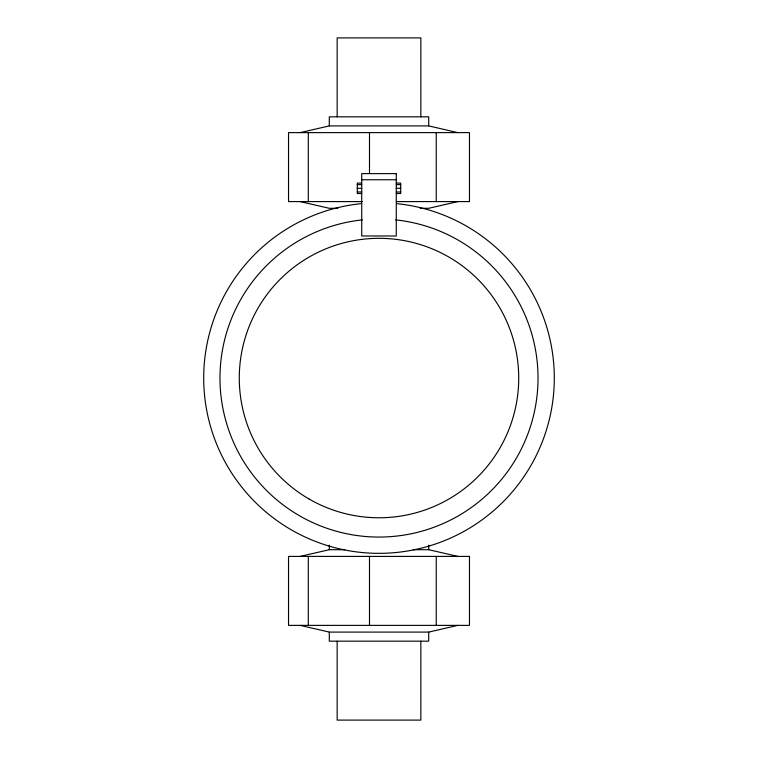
<?xml version="1.0" encoding="UTF-8"?>
<svg xmlns="http://www.w3.org/2000/svg" width="758" height="758" viewBox="0 0 758 758"><rect width="100%" height="100%" fill="white"/><g stroke="black" fill="none" stroke-linecap="round" stroke-linejoin="round"><path stroke-width="1.14" d="M300.168 132.622L329.294 125.904L428.706 125.904L457.832 132.622M457.832 201.59L428.706 208.298L420.159 208.298M300.168 556.41L329.294 549.702L344.824 549.702M300.168 625.378L329.294 632.096L428.706 632.096L457.832 625.378M361.727 179.76L396.273 179.76M361.727 183.104L357.302 183.104L357.302 193.517L361.727 193.517M396.273 183.104L400.698 183.104L400.698 193.517L396.273 193.517M357.302 184.63L361.727 184.63M396.273 184.63L400.698 184.63M357.302 188.306L361.727 188.306M396.273 188.306L400.698 188.306M357.302 191.992L361.727 191.992M396.273 191.992L400.698 191.992M362.428 201.59L288.533 201.59L288.533 132.622L469.467 132.622L469.467 201.59L396.425 201.59M337.841 208.298L329.294 208.298L300.168 201.59M413.176 549.702L428.706 549.702L457.832 556.41M436.248 132.622L436.248 201.59M436.248 556.41L436.248 625.378M428.706 125.904L428.706 116.827L329.294 116.827L329.294 125.904M428.706 545.163L428.706 549.702M428.706 632.096L428.706 641.173L329.294 641.173L329.294 632.096M420.842 116.827L420.842 37.9L337.158 37.9L337.158 116.827M420.842 641.173L420.842 720.1L337.158 720.1L337.158 641.173M369.487 132.622L369.487 173.535M369.487 556.41L369.487 625.378M329.294 545.163L329.294 549.702M308.307 132.622L308.307 201.59M308.307 556.41L308.307 625.378M395.619 219.886A159.028 159.028 0 0 1 513.858 462.314A159.028 159.028 0 0 1 244.142 462.314A159.028 159.028 0 0 1 362.381 219.886M397.325 203.703A175.297 175.297 0 0 1 527.663 470.936A175.297 175.297 0 0 1 230.337 470.936A175.297 175.297 0 0 1 360.675 203.703M396.273 173.629L361.727 173.629L361.727 235.975L396.273 235.975L396.273 173.629M469.467 556.41L288.533 556.41L288.533 625.378L469.467 625.378L469.467 556.41M309.141 499.048A139.718 139.718 0 0 0 518.718 378.043A139.718 139.718 0 0 0 309.141 257.047A139.718 139.718 0 0 0 309.141 499.048"/></g></svg>
